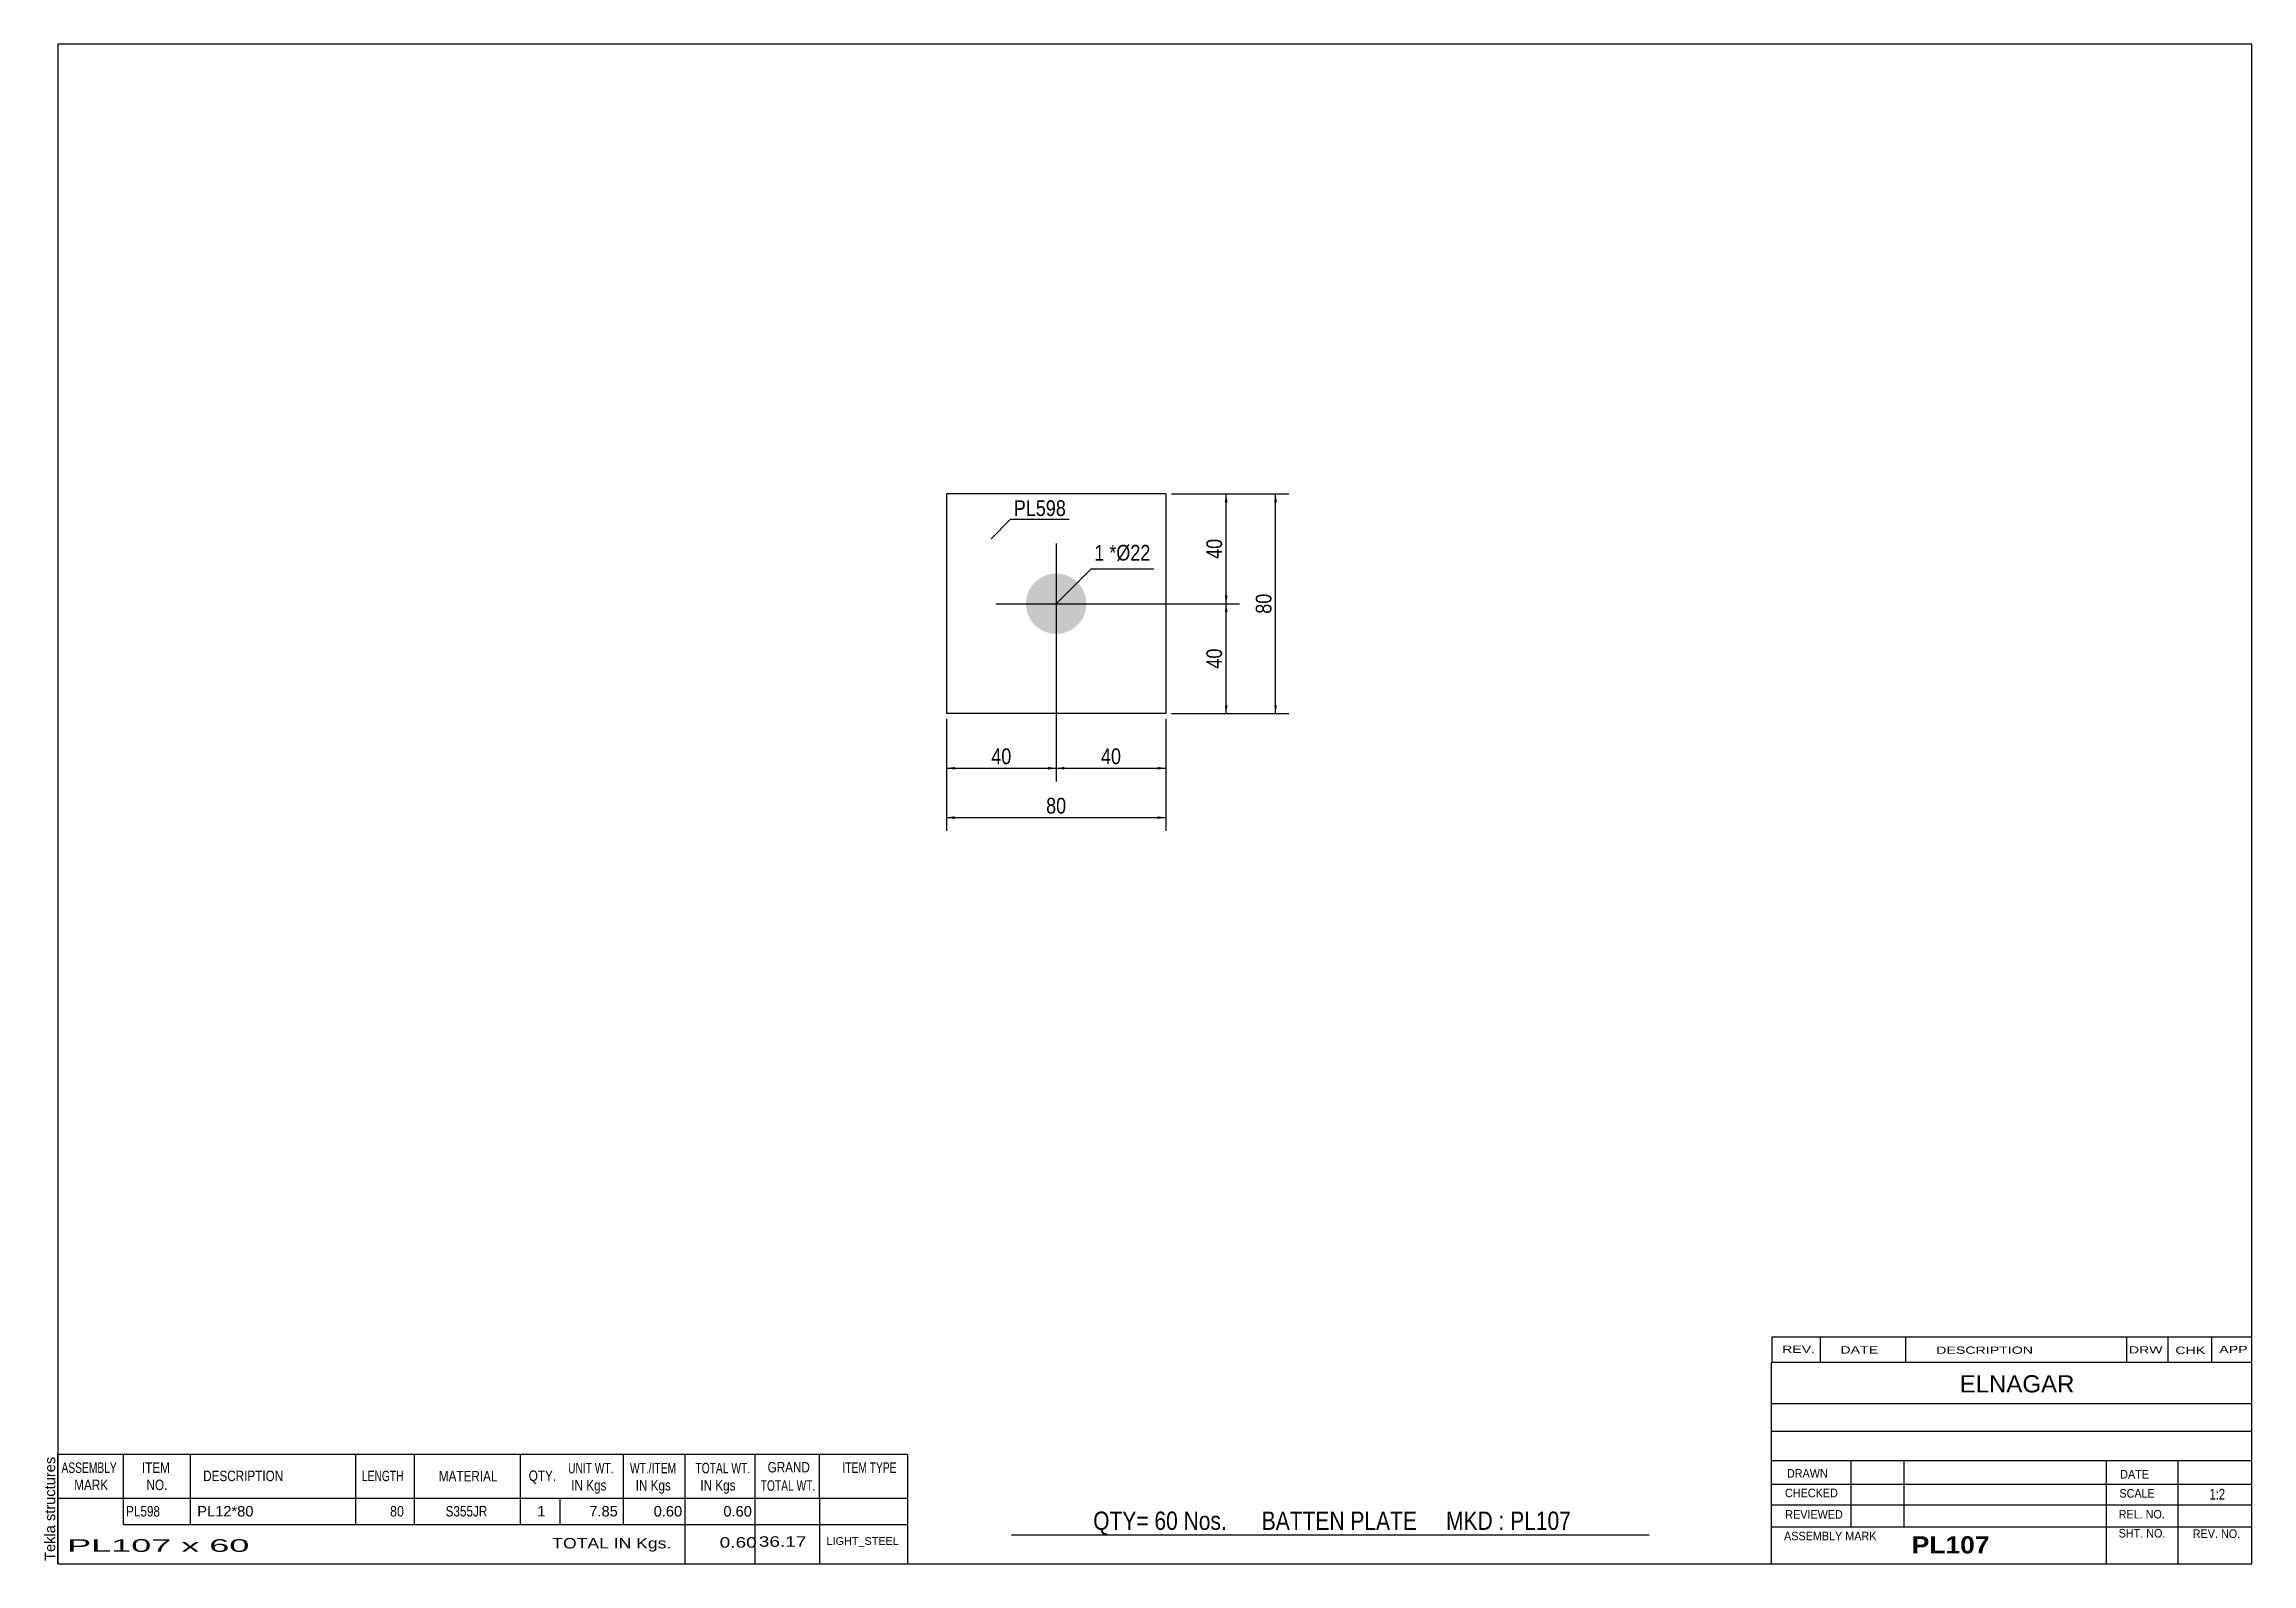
# Model space of a CAD drawing. Header units: millimetres. Extents: x 2 to 405, y 5 to 282.
import ezdxf

# ---------------------------------------------------------------- set-up
doc = ezdxf.new("R2010")
doc.units = ezdxf.units.MM
doc.styles.add('Arial', font='ARIAL.TTF', dxfattribs={"height": 0.2})
doc.styles.add('Arial Bold', font='ARIALBD.TTF', dxfattribs={"height": 0.2})
doc.styles.add('Arial Narrow', font='ARIALN.TTF', dxfattribs={"height": 0.2})

# ---------------------------------------------------------------- blocks, each defined once
blk = doc.blocks.new('Unknown-629097891-1911')
at = {"color": 5, "linetype": 'Continuous'}
for p, q in [((405, 282), (5, 282)), ((5, 282), (5, 5)), ((405, 5), (405, 282)), ((5, 5), (405, 5))]:
    blk.add_line(p, q, dxfattribs=at)
at = {"color": 174, "linetype": 'Continuous', "style": 'Arial'}
blk.add_text('Tekla structures', height=1.9102, rotation=90, dxfattribs=at).set_placement((4.5, 5.5))
blk = doc.blocks.new('Part-629097891-1748 - 1745')
at = {"color": 2, "linetype": 'Continuous'}
for p, q in [((207, 200), (167, 200)), ((167, 200), (167, 160)), ((207, 200), (207, 160)), ((207, 160), (167, 160))]:
    blk.add_line(p, q, dxfattribs=at)
blk = doc.blocks.new('Bolt-629097891-1749 - 1745')
at = {"linetype": 'Continuous'}
blk.add_hatch(color=3, dxfattribs=at).paths.add_polyline_path([(192.5, 180, -1), (181.5, 180, -1)])
at = {"color": 3, "linetype": 'Continuous'}
for p, q in [((187, 191), (187, 169)), ((176, 180), (198, 180))]:
    blk.add_line(p, q, dxfattribs=at)
blk = doc.blocks.new('StraightDimension-629097891-1753 - 1745')
at = {"linetype": 'Continuous'}
for points in [[(168.5, 149.75), (167, 150), (168.5, 150.25)], [(185.5, 150.25), (187, 150), (185.5, 149.75)]]:
    blk.add_hatch(color=7, dxfattribs=at).paths.add_polyline_path(points)
at = {"color": 7, "linetype": 'Continuous'}
for p, q in [((187, 179), (187, 147.6)), ((167, 159), (167, 147.6)), ((167, 150), (187, 150))]:
    blk.add_line(p, q, dxfattribs=at)
at = {"color": 0}
blk.add_wipeout([(179.43, 150.15), (179.43, 154.35), (174.57, 154.35), (174.57, 150.15)], dxfattribs=at)
at = {"color": 3, "style": 'Arial Narrow'}
blk.add_text('40', height=2.863, dxfattribs=at).set_placement((175.17, 150.75))
blk = doc.blocks.new('StraightDimension-629097891-1752 - 1745')
at = {"linetype": 'Continuous'}
for points in [[(188.5, 149.75), (187, 150), (188.5, 150.25)], [(205.5, 150.25), (207, 150), (205.5, 149.75)]]:
    blk.add_hatch(color=7, dxfattribs=at).paths.add_polyline_path(points)
at = {"color": 7, "linetype": 'Continuous'}
for p, q in [((187, 179), (187, 147.6)), ((207, 159), (207, 147.6)), ((187, 150), (207, 150))]:
    blk.add_line(p, q, dxfattribs=at)
at = {"color": 0}
blk.add_wipeout([(199.43, 150.15), (199.43, 154.35), (194.57, 154.35), (194.57, 150.15)], dxfattribs=at)
at = {"color": 3, "style": 'Arial Narrow'}
blk.add_text('40', height=2.863, dxfattribs=at).set_placement((195.17, 150.75))
blk = doc.blocks.new('StraightDimension-629097891-1763 - 1745')
at = {"linetype": 'Continuous'}
for points in [[(168.5, 140.75), (167, 141), (168.5, 141.25)], [(205.5, 141.25), (207, 141), (205.5, 140.75)]]:
    blk.add_hatch(color=7, dxfattribs=at).paths.add_polyline_path(points)
at = {"color": 7, "linetype": 'Continuous'}
for p, q in [((167, 159), (167, 138.6)), ((207, 159), (207, 138.6)), ((167, 141), (207, 141))]:
    blk.add_line(p, q, dxfattribs=at)
at = {"color": 0}
blk.add_wipeout([(189.43, 141.15), (189.43, 145.35), (184.57, 145.35), (184.57, 141.15)], dxfattribs=at)
at = {"color": 3, "style": 'Arial Narrow'}
blk.add_text('80', height=2.863, dxfattribs=at).set_placement((185.17, 141.75))
blk = doc.blocks.new('StraightDimension-629097891-1767 - 1745')
at = {"linetype": 'Continuous'}
for points in [[(217.75, 198.5), (218, 200), (218.25, 198.5)], [(218.25, 181.5), (218, 180), (217.75, 181.5)]]:
    blk.add_hatch(color=7, dxfattribs=at).paths.add_polyline_path(points)
at = {"color": 7, "linetype": 'Continuous'}
for p, q in [((208, 200), (220.4, 200)), ((218, 180), (218, 200)), ((188, 180), (220.4, 180))]:
    blk.add_line(p, q, dxfattribs=at)
at = {"color": 0}
blk.add_wipeout([(217.85, 192.43), (213.65, 192.43), (213.65, 187.57), (217.85, 187.57)], dxfattribs=at)
at = {"color": 3, "style": 'Arial Narrow'}
blk.add_text('40', height=2.863, rotation=90.0002, dxfattribs=at).set_placement((217.25, 188.17))
blk = doc.blocks.new('StraightDimension-629097891-1768 - 1745')
at = {"linetype": 'Continuous'}
for points in [[(217.75, 178.5), (218, 180), (218.25, 178.5)], [(218.25, 161.5), (218, 160), (217.75, 161.5)]]:
    blk.add_hatch(color=7, dxfattribs=at).paths.add_polyline_path(points)
at = {"color": 7, "linetype": 'Continuous'}
for p, q in [((188, 180), (220.4, 180)), ((218, 160), (218, 180)), ((208, 160), (220.4, 160))]:
    blk.add_line(p, q, dxfattribs=at)
at = {"color": 0}
blk.add_wipeout([(217.85, 172.43), (213.65, 172.43), (213.65, 167.57), (217.85, 167.57)], dxfattribs=at)
at = {"color": 3, "style": 'Arial Narrow'}
blk.add_text('40', height=2.863, rotation=90.0002, dxfattribs=at).set_placement((217.25, 168.17))
blk = doc.blocks.new('StraightDimension-629097891-1777 - 1745')
at = {"linetype": 'Continuous'}
for points in [[(226.75, 198.5), (227, 200), (227.25, 198.5)], [(227.25, 161.5), (227, 160), (226.75, 161.5)]]:
    blk.add_hatch(color=7, dxfattribs=at).paths.add_polyline_path(points)
at = {"color": 7, "linetype": 'Continuous'}
for p, q in [((208, 200), (229.4, 200)), ((227, 160), (227, 200)), ((208, 160), (229.4, 160))]:
    blk.add_line(p, q, dxfattribs=at)
at = {"color": 0}
blk.add_wipeout([(226.85, 182.43), (222.65, 182.43), (222.65, 177.57), (226.85, 177.57)], dxfattribs=at)
at = {"color": 3, "style": 'Arial Narrow'}
blk.add_text('80', height=2.863, rotation=90.0002, dxfattribs=at).set_placement((226.25, 178.17))
blk = doc.blocks.new('CBS_REVISION-629097891-1919')
at = {"color": 7, "linetype": 'Continuous'}
for p, q in [((317.49, 46.38), (404.99, 46.38)), ((317.49, 46.38), (317.49, 41.75)), ((326.29, 46.38), (326.29, 41.75)), ((341.88, 46.38), (341.88, 41.81)), ((382.14, 46.38), (382.14, 41.75)), ((389.68, 46.38), (389.68, 41.75)), ((397.63, 46.38), (397.63, 41.75)), ((317.49, 41.75), (404.99, 41.75))]:
    blk.add_line(p, q, dxfattribs=at)
at = {"color": 7, "style": 'Arial Narrow', "width": 1.7}
for s, height, p in [('REV.', 1.326, (319.35, 43.43)), ('DATE', 1.326, (329.98, 43.31)), ('DESCRIPTION', 1.3257, (347.46, 43.26)), ('DRW', 1.326, (382.57, 43.32)), ('CHK', 1.326, (391.06, 43.23)), ('APP', 1.326, (399.06, 43.38))]:
    blk.add_text(s, height=height, dxfattribs=at).set_placement(p)
blk = doc.blocks.new('CBS_BOM-629097891-1916')
at = {"color": 7, "linetype": 'Continuous'}
for p, q in [((4.97, 16.97), (4.97, 24.97)), ((4.97, 24.97), (159.89, 24.97)), ((16.97, 16.97), (16.97, 24.97)), ((29.16, 16.97), (29.16, 24.97)), ((59.32, 16.97), (59.32, 24.97)), ((70, 16.97), (70, 24.97)), ((89.32, 16.97), (89.32, 24.97)), ((108.12, 16.97), (108.12, 24.97)), ((119.33, 16.97), (119.33, 24.97)), ((132.12, 16.97), (132.12, 24.97)), ((143.87, 16.97), (143.87, 24.97)), ((159.89, 24.96), (159.89, 16.98)), ((4.97, 16.97), (159.89, 16.97)), ((4.97, 12.17), (4.97, 16.97)), ((16.97, 12.17), (16.97, 16.97)), ((29.16, 12.17), (29.16, 16.97)), ((59.32, 12.17), (59.32, 16.97)), ((70, 12.17), (70, 16.97)), ((89.32, 12.17), (89.32, 16.97)), ((96.58, 12.17), (96.58, 16.97)), ((108.12, 12.17), (108.12, 16.97)), ((119.33, 12.17), (119.33, 16.97)), ((132.12, 12.17), (132.12, 16.97)), ((143.89, 12.17), (143.89, 16.97)), ((159.89, 16.96), (159.89, 12.17)), ((4.97, 4.97), (4.97, 12.15)), ((16.97, 12.17), (159.89, 12.17)), ((119.33, 4.97), (119.33, 12.15)), ((132.12, 4.97), (132.12, 12.15)), ((143.93, 4.97), (143.93, 12.15)), ((159.89, 12.17), (159.89, 4.97)), ((4.97, 4.97), (159.89, 4.97))]:
    blk.add_line(p, q, dxfattribs=at)
at = {"color": 3, "linetype": 'Continuous', "style": 'Arial'}
for s, height, width, p in [('ASSEMBLY', 1.91, 0.7, (5.65, 21.54)), ('MARK', 1.91, 0.8, (7.97, 18.41)), ('ITEM', 1.91, 0.8, (20.3, 21.54)), ('NO.', 1.91, 0.8, (21.15, 18.41)), ('DESCRIPTION', 1.9102, 0.8, (31.48, 20.04)), ('LENGTH', 1.91, 0.7, (60.43, 20.04)), ('MATERIAL', 1.91, 0.8, (74.45, 19.99)), ('QTY.', 1.91, 0.8, (90.84, 20.07)), ('UNIT WT.', 1.91, 0.7, (98.01, 21.47)), ('IN Kgs', 1.91, 0.8, (98.59, 18.33)), ('WT./ITEM', 1.91, 0.7, (109.3, 21.47)), ('IN Kgs', 1.91, 0.8, (110.34, 18.33)), ('TOTAL WT.', 1.91, 0.7, (121.24, 21.47)), ('IN Kgs', 1.91, 0.8, (122.13, 18.33)), ('TOTAL WT.', 1.91, 0.7, (133.13, 18.29)), ('GRAND', 1.91, 0.8, (134.39, 21.63)), ('ITEM TYPE', 1.91, 0.7, (148.03, 21.55))]:
    blk.add_text(s, height=height, dxfattribs=dict(at, width=width)).set_placement(p)
at = {"color": 7, "linetype": 'Continuous', "style": 'Arial'}
for s, width, p in [('PL598', 0.8, (17.43, 13.6)), ('80', 0.85, (65.56, 13.6)), ('S355JR', 0.8, (75.69, 13.6))]:
    blk.add_text(s, height=1.91, dxfattribs=dict(at, width=width)).set_placement(p)
for s, p in [('PL12*80', (30.41, 13.6)), ('1', (92.41, 13.6)), ('7.85', (101.88, 13.6)), ('0.60', (113.62, 13.6)), ('0.60', (126.33, 13.6))]:
    blk.add_text(s, height=1.91, dxfattribs=at).set_placement(p)
at = {"color": 6, "linetype": 'Continuous', "style": 'Arial'}
for s, height, width, p in [('PL107 x 60', 2.292, 2.05, (6.69, 7.16)), ('TOTAL IN Kgs.', 1.9102, 1.2, (95.13, 7.77)), ('0.60', 1.91, 1.3, (125.65, 7.92)), ('36.17', 1.91, 1.3, (132.79, 8.08))]:
    blk.add_text(s, height=height, dxfattribs=dict(at, width=width)).set_placement(p)
blk.add_text('LIGHT_STEEL', height=1.4135, dxfattribs=at).set_placement((145.14, 8.42))
blk = doc.blocks.new('CBS_CALLOFF-629097891-1917')
at = {"color": 7, "linetype": 'Continuous'}
blk.add_line((178.88, 10.27), (295.11, 10.25), dxfattribs=at)
at = {"color": 3, "linetype": 'Continuous', "style": 'Arial Narrow'}
blk.add_text('QTY= 60 Nos.      BATTEN PLATE     MKD : PL107', height=3.3405, dxfattribs=at).set_placement((193.75, 11.16))
blk = doc.blocks.new('CBS_NAME_BLOG-629097891-1918')
at = {"color": 7, "linetype": 'Continuous'}
for p, q in [((317.41, 41.75), (404.93, 41.75)), ((317.41, 5.04), (317.41, 41.75)), ((317.41, 34.21), (404.93, 34.21)), ((317.48, 29.16), (405, 29.16)), ((317.41, 23.79), (404.93, 23.79)), ((331.93, 11.68), (331.93, 23.78)), ((341.62, 11.71), (341.62, 23.78)), ((378.53, 5.04), (378.53, 23.77)), ((391.58, 5.04), (391.58, 23.78)), ((317.42, 19.49), (405, 19.51)), ((317.41, 15.74), (404.93, 15.74)), ((317.41, 11.7), (404.93, 11.7)), ((317.41, 5), (405, 5))]:
    blk.add_line(p, q, dxfattribs=at)
at = {"color": 3, "linetype": 'Continuous', "style": 'Arial'}
blk.add_text('ELNAGAR', height=3.133, dxfattribs=at).set_placement((351.73, 36.22))
at = {"color": 3, "linetype": 'Continuous'}
for s, height, style, width, p in [('DRAWN', 1.566, 'Arial', 0.9, (320.24, 20.68)), ('DATE', 1.566, 'Arial', 0.9, (381, 20.52)), ('CHECKED', 1.566, 'Arial', 0.9, (319.89, 17.11)), ('SCALE', 1.566, 'Arial', 0.9, (380.85, 17.04)), ('1:2', 1.957, 'Arial Narrow', 0.9, (397.3, 16.68)), ('REVIEWED', 1.566, 'Arial', 0.9, (319.93, 13.19)), ('REL. NO.', 1.566, 'Arial', 0.9, (380.71, 13.24)), ('ASSEMBLY MARK', 1.5663, 'Arial', 0.9, (319.71, 9.26)), ('PL107', 3.131, 'Arial Bold', 1.1, (342.99, 6.86)), ('SHT. NO.', 1.566, 'Arial', 0.9, (380.71, 9.77)), ('REV. NO.', 1.566, 'Arial', 0.9, (394.23, 9.68))]:
    blk.add_text(s, height=height, dxfattribs=dict(at, style=style, width=width)).set_placement(p)
blk = doc.blocks.new('Mark-629097891-1780 - 1745')
at = {"color": 0}
blk.add_wipeout([(188.79, 195.99), (188.79, 198.99), (179.28, 198.99), (179.28, 195.99)], dxfattribs=at)
blk.add_wipeout([(188.79, 195.99), (188.79, 198.99), (179.28, 198.99), (179.28, 195.99)], dxfattribs=at)
at = {"color": 7, "linetype": 'Continuous'}
for p, q in [((175.15, 191.85), (178.68, 195.39)), ((178.68, 195.39), (189.39, 195.39))]:
    blk.add_line(p, q, dxfattribs=at)
at = {"color": 3, "style": 'Arial Narrow'}
blk.add_text('PL598', height=2.863, dxfattribs=at).set_placement((179.28, 195.99))
blk = doc.blocks.new('Mark-629097891-1783 - 1745')
at = {"color": 0}
blk.add_wipeout([(195.79, 187.86), (195.79, 190.86), (193.96, 190.86), (193.96, 187.86)], dxfattribs=at)
blk.add_wipeout([(195.79, 187.86), (195.79, 190.86), (193.96, 190.86), (193.96, 187.86)], dxfattribs=at)
at = {"color": 7, "linetype": 'Continuous'}
blk.add_line((187, 180), (193.36, 186.36), dxfattribs=at)
at = {"color": 0}
blk.add_wipeout([(197.97, 187.86), (197.97, 190.86), (196.69, 190.86), (196.69, 187.86)], dxfattribs=at)
blk.add_wipeout([(197.97, 187.86), (197.97, 190.86), (196.69, 190.86), (196.69, 187.86)], dxfattribs=at)
at = {"color": 3, "style": 'Arial Narrow'}
blk.add_text('1', height=2.86, dxfattribs=at).set_placement((193.96, 187.86))
at = {"color": 0}
blk.add_wipeout([(204.18, 187.86), (204.18, 190.86), (197.97, 190.86), (197.97, 187.86)], dxfattribs=at)
blk.add_wipeout([(204.18, 187.86), (204.18, 190.86), (197.97, 190.86), (197.97, 187.86)], dxfattribs=at)
at = {"color": 7, "linetype": 'Continuous'}
blk.add_line((193.36, 186.36), (204.78, 186.36), dxfattribs=at)
at = {"color": 3, "style": 'Arial Narrow'}
for s, height, p in [('*', 2.86, (196.69, 187.86)), ('Ø22', 2.863, (197.97, 187.86))]:
    blk.add_text(s, height=height, dxfattribs=at).set_placement(p)

msp = doc.modelspace()

# ---------------------------------------------------------------- block references
for name in ['Unknown-629097891-1911', 'Part-629097891-1748 - 1745', 'Bolt-629097891-1749 - 1745', 'CBS_REVISION-629097891-1919', 'CBS_NAME_BLOG-629097891-1918', 'CBS_BOM-629097891-1916', 'CBS_CALLOFF-629097891-1917']:
    msp.add_blockref(name, (0, 0))

# ---------------------------------------------------------------- next in the draw order: block references
msp.add_blockref('StraightDimension-629097891-1753 - 1745', (0, 0))

# ---------------------------------------------------------------- next in the draw order: block references
msp.add_blockref('StraightDimension-629097891-1752 - 1745', (0, 0))

# ---------------------------------------------------------------- next in the draw order: block references
for name in ['StraightDimension-629097891-1767 - 1745', 'StraightDimension-629097891-1763 - 1745']:
    msp.add_blockref(name, (0, 0))

# ---------------------------------------------------------------- next in the draw order: block references
for name in ['Mark-629097891-1780 - 1745', 'StraightDimension-629097891-1768 - 1745']:
    msp.add_blockref(name, (0, 0))

# ---------------------------------------------------------------- next in the draw order: block references
for name in ['StraightDimension-629097891-1777 - 1745', 'Mark-629097891-1783 - 1745']:
    msp.add_blockref(name, (0, 0))

doc.saveas('drawing.dxf')
